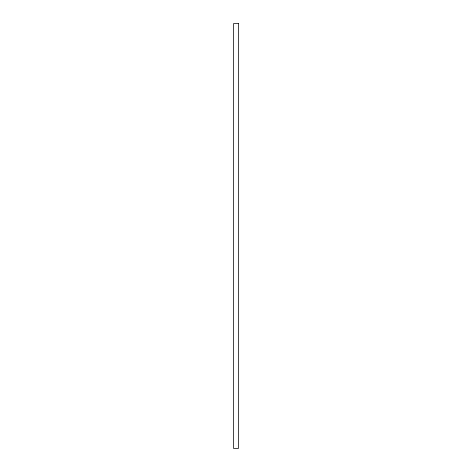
<?xml version="1.0" encoding="UTF-8"?>
<svg xmlns="http://www.w3.org/2000/svg" width="472" height="472" viewBox="0 0 472 472"><rect width="100%" height="100%" fill="white"/><g stroke="black" fill="none" stroke-linecap="round" stroke-linejoin="round"><path stroke-width="0.71" d="M238.46 23.6L233.54 23.6L233.54 448.4L238.46 448.4L238.46 23.6"/></g></svg>
